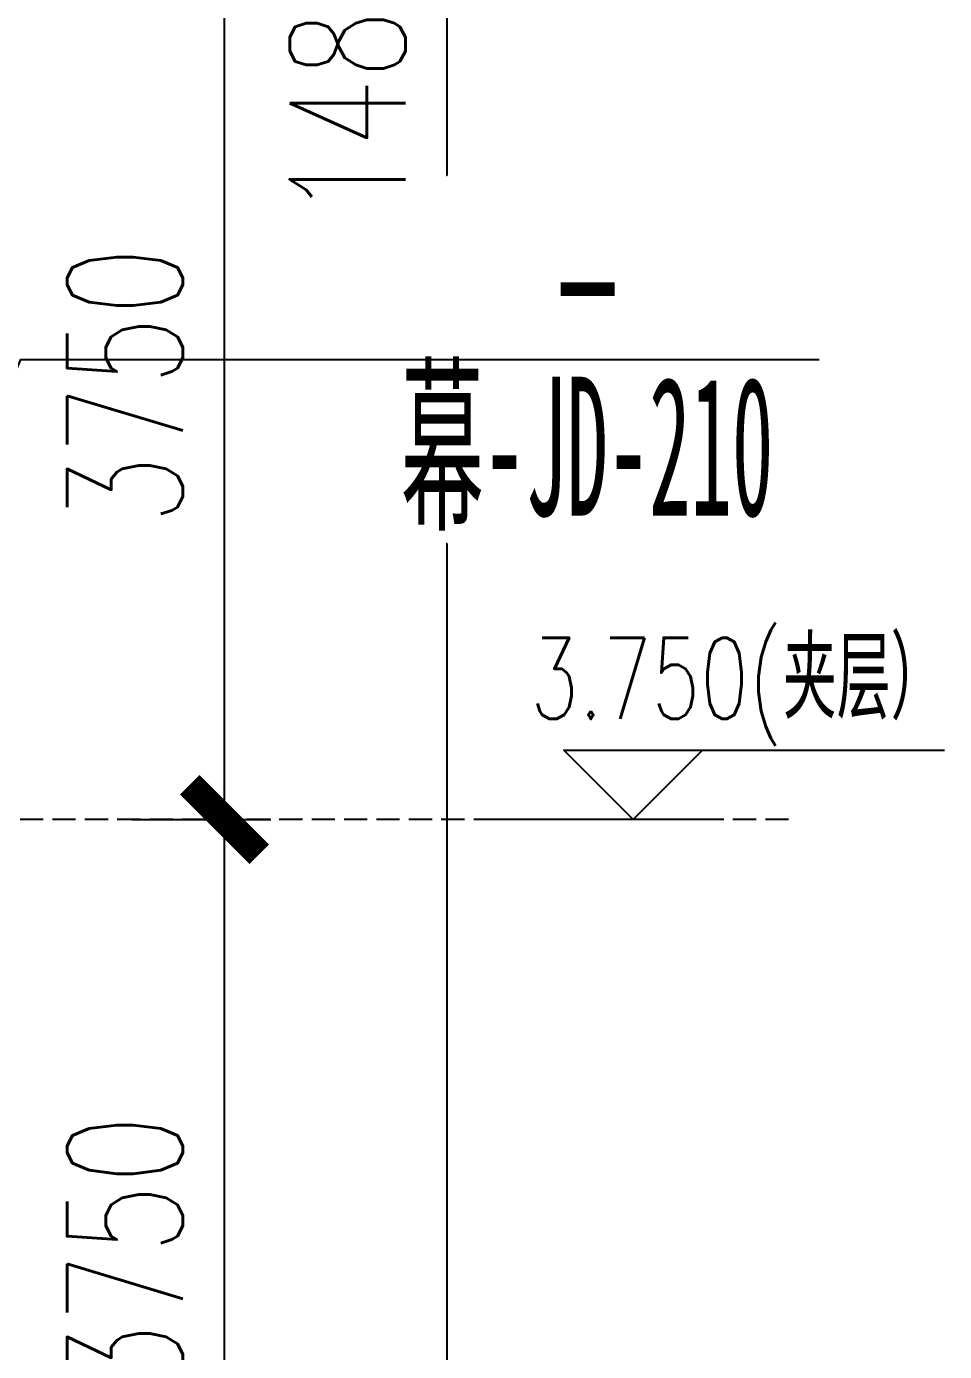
# Model space of a CAD drawing. Extents: x 220580 to 2027826, y -309201 to 71987.
# Drawn here: x 309355 to 313321, y -193845 to -188121 of the extents above; entities that cross this region are included whole.
import ezdxf
from ezdxf.enums import TextEntityAlignment as Align

# ---------------------------------------------------------------- set-up
doc = ezdxf.new("R2010")
doc.units = 0
doc.linetypes.add('DASH', pattern=[0.35, 0.25, -0.1])
doc.linetypes.add('ZN-DOT', pattern=[0.25, 0, -0.25])
for name, color, linetype in [('!ZN6-层高线-8', 8, 'ZN-DOT'), ('3符号', 173, 'Continuous'), ('3索引', 3, 'Continuous'), ('DIM', 173, 'Continuous')]:
    doc.layers.add(name, color=color, linetype=linetype)
doc.styles.add('DHTEXT-1', font='ROMANS.shx', dxfattribs={"width": 0.7, "bigfont": 'CHINESE.shx'})
doc.styles.add('中南符号', font='simhei.ttf')
doc.styles.add('卓越符号', font='ROMANS.shx', dxfattribs={"width": 0.7, "bigfont": 'CHINESE.shx'})
doc.dimstyles.new('ZN3', dxfattribs={"dimscale": 3, "dimtxt": 2.5, "dimasz": 1.5, "dimexe": 1, "dimexo": 2, "dimgap": 0.9, "dimtad": 1, "dimdec": 0, "dimdsep": 46, "dimtxsty": 'DHTEXT-1', "dimblk": 'ARCHTICK', "dimcen": 2.5, "dimclrd": 173, "dimclre": 173, "dimclrt": 7, "dimazin": 2, "dimtfac": 1, "dimtix": 1, "dimtmove": 2, "dimatfit": 3, "dimfxl": 0, "dimarcsym": 0})

# ---------------------------------------------------------------- blocks, each defined once
blk = doc.blocks.new('_ArchTick')
at = {"color": 0, "linetype": 'ByBlock', "const_width": 0.4}
blk.add_lwpolyline([(-0.5, -0.5), (0.5, 0.5)], dxfattribs=at)
blk = doc.blocks.new('*D1246')
at = {"layer": 'Defpoints', "color": 0, "ltscale": 30, "transparency": 16777216}
for p in [(309855.3, -180797.1), (311171.9, -180797.1), (309855.3, -195597.1)]:
    blk.add_point(p, dxfattribs=at)
at = {"layer": 'DIM', "color": 173, "linetype": 'ByBlock', "lineweight": -2, "ltscale": 30, "transparency": 16777216}
for p, q in [((310255.3, -180797.1), (311371.9, -180797.1)), ((311171.9, -195597.1), (311171.9, -180797.1)), ((310255.3, -195597.1), (311371.9, -195597.1))]:
    blk.add_line(p, q, dxfattribs=at)
at = {"layer": 'DIM', "color": 173, "lineweight": -2, "ltscale": 30, "transparency": 16777216, "xscale": 300, "yscale": 300, "zscale": 300}
for p, rotation in [((311171.9, -180797.1), 90), ((311171.9, -195597.1), 270)]:
    blk.add_blockref('_ArchTick', p, dxfattribs=dict(at, rotation=rotation))
at = {"layer": 'DIM', "color": 7, "ltscale": 30, "transparency": 16777216, "insert": (310741.9, -188197.1), "char_height": 500, "attachment_point": 5, "rotation": 90, "style": 'DHTEXT-1'}
blk.add_mtext('14800', dxfattribs=at)
blk = doc.blocks.new('*D1248')
at = {"layer": 'Defpoints', "color": 0, "ltscale": 30, "transparency": 16777216}
for p in [(309410.2, -191547.1), (310210.2, -191547.1), (309410.2, -195297.1)]:
    blk.add_point(p, dxfattribs=at)
at = {"layer": 'DIM', "color": 173, "linetype": 'ByBlock', "lineweight": -2, "ltscale": 30, "transparency": 16777216}
for p, q in [((309810.2, -191547.1), (310410.2, -191547.1)), ((310210.2, -195297.1), (310210.2, -191547.1)), ((309810.2, -195297.1), (310410.2, -195297.1))]:
    blk.add_line(p, q, dxfattribs=at)
at = {"layer": 'DIM', "color": 173, "lineweight": -2, "ltscale": 30, "transparency": 16777216, "xscale": 300, "yscale": 300, "zscale": 300}
for p, rotation in [((310210.2, -191547.1), 90), ((310210.2, -195297.1), 270)]:
    blk.add_blockref('_ArchTick', p, dxfattribs=dict(at, rotation=rotation))
at = {"layer": 'DIM', "color": 7, "ltscale": 30, "transparency": 16777216, "insert": (309780.2, -193422.1), "char_height": 500, "attachment_point": 5, "rotation": 90, "style": 'DHTEXT-1'}
blk.add_mtext('3750', dxfattribs=at)
blk = doc.blocks.new('*D1249')
at = {"layer": 'Defpoints', "color": 0, "ltscale": 30, "transparency": 16777216}
for p in [(309410.2, -187797.1), (310210.2, -187797.1), (309410.2, -191547.1)]:
    blk.add_point(p, dxfattribs=at)
at = {"layer": 'DIM', "color": 173, "linetype": 'ByBlock', "lineweight": -2, "ltscale": 30, "transparency": 16777216}
for p, q in [((309810.2, -187797.1), (310410.2, -187797.1)), ((310210.2, -191547.1), (310210.2, -187797.1)), ((309810.2, -191547.1), (310410.2, -191547.1))]:
    blk.add_line(p, q, dxfattribs=at)
at = {"layer": 'DIM', "color": 173, "lineweight": -2, "ltscale": 30, "transparency": 16777216, "xscale": 300, "yscale": 300, "zscale": 300}
for p, rotation in [((310210.2, -187797.1), 90), ((310210.2, -191547.1), 270)]:
    blk.add_blockref('_ArchTick', p, dxfattribs=dict(at, rotation=rotation))
at = {"layer": 'DIM', "color": 7, "ltscale": 30, "transparency": 16777216, "insert": (309780.2, -189672.1), "char_height": 500, "attachment_point": 5, "rotation": 90, "style": 'DHTEXT-1'}
blk.add_mtext('3750', dxfattribs=at)
blk = doc.blocks.new('*U420')
at = {"ltscale": 10}
blk.add_line((3.475, 0), (-6.849, 0), dxfattribs=at)
blk.add_lwpolyline([(3, 3), (0, 0), (-3, 3), (13.45, 3)])
at = {"color": 0, "style": '卓越符号', "width": 0.7, "flags": 8}
blk.add_attdef('±0.000', text='', height=3.5, dxfattribs=at).set_placement((13.45, 4.35), align=Align.RIGHT)
blk = doc.blocks.new('中南-指向索引')
blk.add_wipeout([(0, 5), (-0.523, 4.973), (-1.04, 4.891), (-1.545, 4.755), (-2.034, 4.568), (-2.5, 4.33), (-2.939, 4.045), (-3.346, 3.716), (-3.716, 3.346), (-4.045, 2.939), (-4.33, 2.5), (-4.568, 2.034), (-4.755, 1.545), (-4.891, 1.04), (-4.973, 0.523), (-5, 0), (-4.973, -0.523), (-4.891, -1.04), (-4.755, -1.545), (-4.568, -2.034), (-4.33, -2.5), (-4.045, -2.939), (-3.716, -3.346), (-3.346, -3.716), (-2.939, -4.045), (-2.5, -4.33), (-2.034, -4.568), (-1.545, -4.755), (-1.04, -4.891), (-0.523, -4.973), (0, -5), (0.523, -4.973), (1.04, -4.891), (1.545, -4.755), (2.034, -4.568), (2.5, -4.33), (2.939, -4.045), (3.346, -3.716), (3.716, -3.346), (4.045, -2.939), (4.33, -2.5), (4.568, -2.034), (4.755, -1.545), (4.891, -1.04), (4.973, -0.523), (5, 0), (4.973, 0.523), (4.891, 1.04), (4.755, 1.545), (4.568, 2.034), (4.33, 2.5), (4.045, 2.939), (3.716, 3.346), (3.346, 3.716), (2.939, 4.045), (2.5, 4.33), (2.034, 4.568), (1.545, 4.755), (1.04, 4.891), (0.523, 4.973)])
blk.add_line((-5, 0), (5, 0))
at = {"color": 0, "style": '中南符号', "flags": 8}
blk.add_attdef('编号', text='', height=3, dxfattribs=at).set_placement((0, 0.365), align=Align.CENTER)
at = {"color": 0, "style": '中南符号', "width": 0.932285, "flags": 8}
blk.add_attdef('图号', text='', height=3, dxfattribs=at).set_placement((-4.037, -3.373), (4.008, -3.373), align=Align.FIT)

msp = doc.modelspace()

# ---------------------------------------------------------------- linework, layer by layer
at = {"layer": '!ZN6-层高线-8', "linetype": 'DASH', "ltscale": 400}
msp.add_line((312646.9, -191547.1), (306087.4, -191547.1), dxfattribs=at)
at = {"layer": '3索引'}
msp.add_lwpolyline([(308596.8, -191315.5), (309329.5, -189559.6), (311779.6, -189559.6)], dxfattribs=at)

# ---------------------------------------------------------------- block references
at = {"layer": '3符号', "color": 7}
ref = msp.add_blockref('*U420', (311975.8, -191547.1), dxfattribs=dict(at, xscale=100, yscale=100, zscale=100))
ref.add_attrib('±0.000', '3.750(夹层）', dxfattribs={"layer": '0', "color": 0, "height": 350, "style": '卓越符号', "width": 0.7}).set_placement((313320.8, -191112.1), align=Align.RIGHT)

# ---------------------------------------------------------------- dimensions: what is measured, and where the dimension line sits
at = {"layer": 'DIM', "ltscale": 30}
for p1, p2, distance, picture, middle in [((309855.3, -195597.1), (309855.3, -180797.1), -1316.6, '*D1246', (310741.9, -188197.1)), ((309410.2, -191547.1), (309410.2, -187797.1), -800, '*D1249', (309780.2, -189672.1)), ((309410.2, -195297.1), (309410.2, -191547.1), -800, '*D1248', (309780.2, -193422.1))]:
    dim = msp.add_aligned_dim(p1=p1, p2=p2, distance=distance, dimstyle='ZN3', override={"dimscale": 200}, dxfattribs=at)
    dim.commit()
    dim.dimension.update_dxf_attribs({"geometry": picture, "text_midpoint": middle})

# ---------------------------------------------------------------- next in the draw order: block references
at = {"layer": '3索引', "color": 7}
ref = msp.add_blockref('中南-指向索引', (311779.6, -189559.6), dxfattribs=dict(at, xscale=200, yscale=200, zscale=200))
ref.add_attrib('编号', '-', dxfattribs={"layer": '0', "color": 0, "height": 600, "style": '中南符号'}).set_placement((311779.6, -189486.6), align=Align.CENTER)
ref.add_attrib('图号', '幕-JD-210', dxfattribs={"layer": '0', "color": 0, "height": 600, "style": '中南符号', "width": 0.414349}).set_placement((310972.2, -190234.2), (312581.2, -190234.2), align=Align.FIT)

doc.saveas('drawing.dxf')
